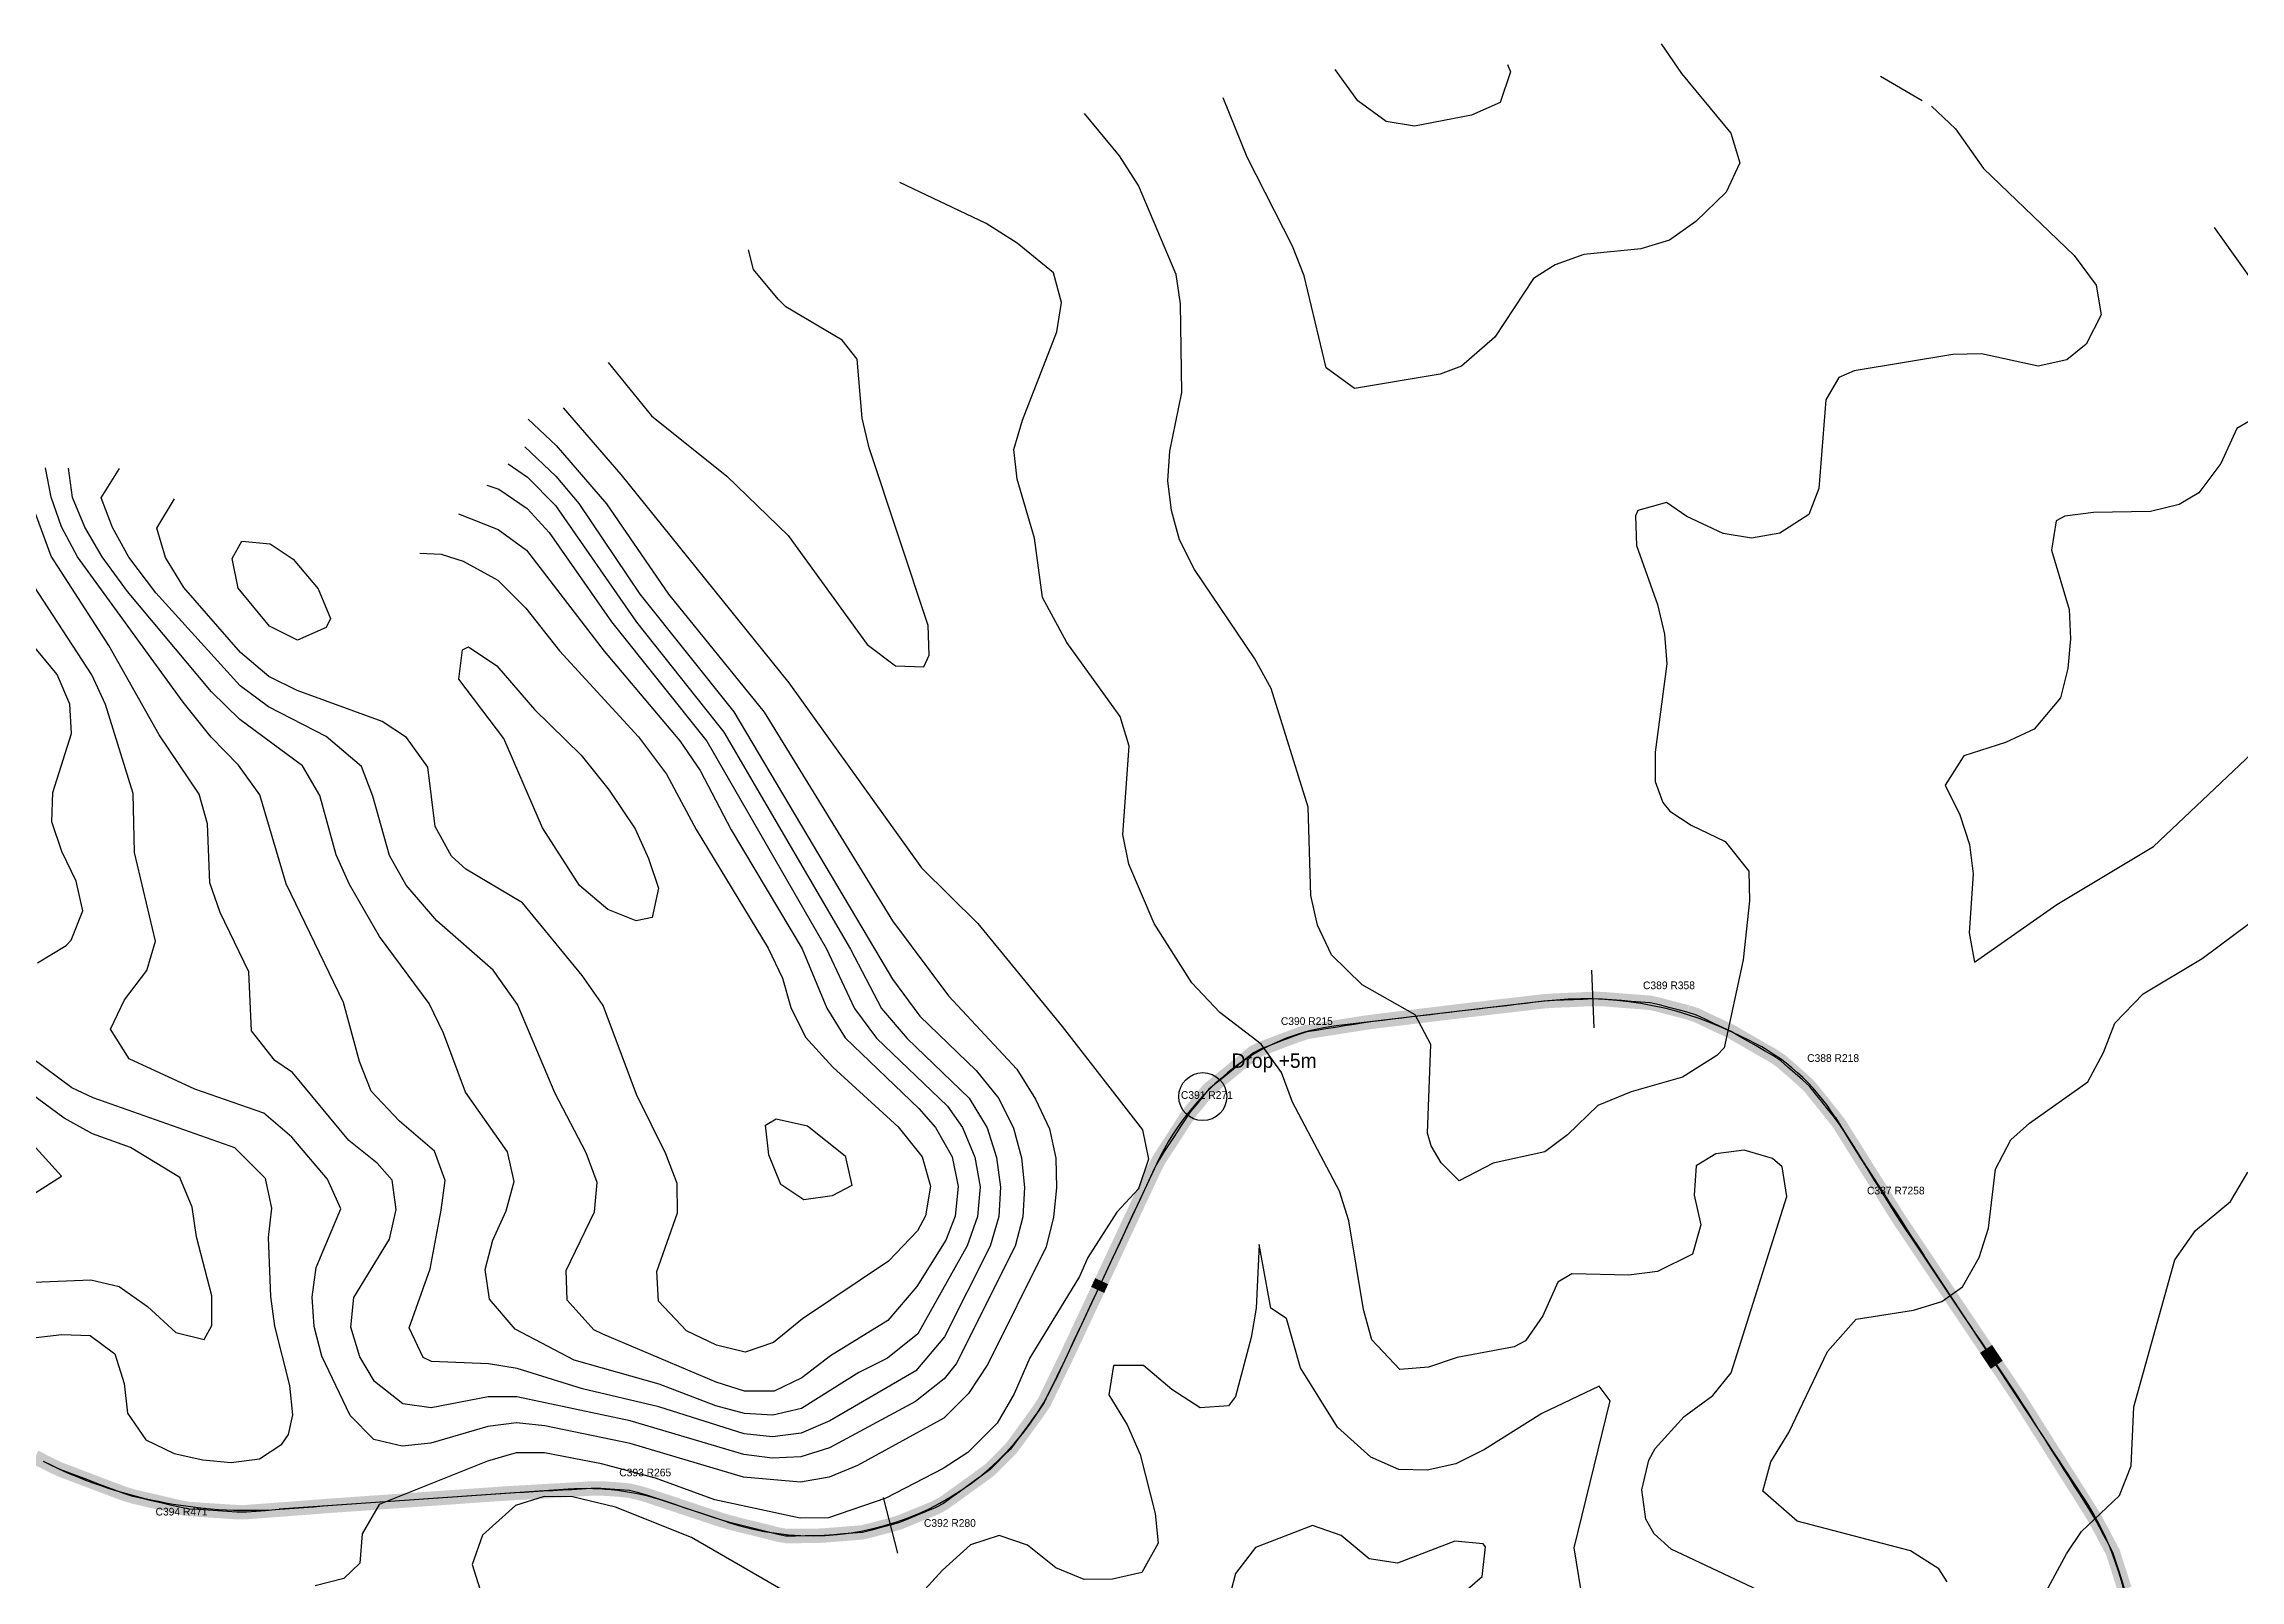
# Model space of a CAD drawing. Header units: metres. Extents: x 697254 to 930473, y 8023396 to 8227001.
# Drawn here: x 752413 to 754702, y 8188356 to 8189956 of the extents above; entities that cross this region are included whole.
import ezdxf

# ---------------------------------------------------------------- set-up
doc = ezdxf.new("R2010")
doc.units = ezdxf.units.M
for name, color, linetype in [('ALIGNMENT_FITTED', 4, 'Continuous'), ('CENTRELINE', 7, 'Continuous'), ('CHAINAGE', 7, 'Continuous'), ('CONTOUR_10M', 33, 'Continuous'), ('CONTOUR_INDEX_50M', 34, 'Continuous'), ('CURVE_LABELS', 4, 'Continuous'), ('GRADE_0-4', 3, 'Continuous'), ('GRADE_4-6', 2, 'Continuous'), ('GRADE_6-8', 30, 'Continuous'), ('PROFILE_FLAGS', 6, 'Continuous')]:
    doc.layers.add(name, color=color, linetype=linetype)

msp = doc.modelspace()

# ---------------------------------------------------------------- linework, layer by layer
at = {"layer": 'ALIGNMENT_FITTED'}
for p, q in [((753976.4, 8188958.8), (753759.9, 8188933.1)), ((754189.9, 8188918.2), (754173.4, 8188926.1)), ((753572.5, 8188789), (753466.9, 8188563.2)), ((754538.8, 8188441.7), (754372.4, 8188694.1)), ((752959.3, 8188450.2), (752658.1, 8188429.3)), ((753125.5, 8188416), (753060.7, 8188437.4))]:
    msp.add_line(p, q, dxfattribs=at)
for centre, radius, start, end in [((754018.7, 8188603.3), 357.9, 64.3838, 96.7773), ((753785.3, 8188719.6), 215, 96.7773, 125.5626), ((754095.8, 8188722), 217.6, 32.0568, 64.3838), ((753817.7, 8188674.3), 270.7, 125.5626, 154.9326), ((760431.9, 8192690), 7258.4, -147.94322, -146.59789), ((753213.3, 8188681.8), 280, -108.2874, -25.0674), ((752625.5, 8188899), 470.8, -116.8734, -86.0308), ((752977.6, 8188186.2), 264.6, 71.7126, 93.9692), ((754280.8, 8188271.6), 309, -23.2525, 33.4021)]:
    msp.add_arc(centre, radius, start, end, dxfattribs=at)
at = {"layer": 'CENTRELINE'}
msp.add_polyline3d([(754581.7, 8188346.2, 1144.5), (754578.7, 8188355.7, 1143.8), (754575.7, 8188365.3, 1143.2), (754572.6, 8188374.8, 1142.5), (754569.6, 8188384.3, 1141.9), (754564.9, 8188393.2, 1141.4), (754560.2, 8188402, 1141), (754555.5, 8188410.8, 1140.6), (754550.8, 8188419.6, 1140), (754545.5, 8188428.2, 1139.3), (754540.2, 8188436.6, 1138.7), (754534.9, 8188445.1, 1138.2), (754529.5, 8188453.5, 1138), (754524.2, 8188462, 1137.7), (754518.8, 8188470.4, 1137.3), (754513.5, 8188478.9, 1137), (754508.1, 8188487.4, 1136.9), (754502.8, 8188495.8, 1136.8), (754497.5, 8188504.3, 1136.4), (754492.1, 8188512.7, 1135.9), (754486.8, 8188521.2, 1135.3), (754481.4, 8188529.7, 1134.7), (754476.1, 8188538.1, 1134.2), (754470.7, 8188546.5, 1133.7), (754465.1, 8188554.8, 1133.3), (754459.6, 8188563.2, 1133), (754454, 8188571.5, 1132.7), (754448.4, 8188579.8, 1132.5), (754442.8, 8188588.1, 1132.4), (754437.3, 8188596.4, 1132.1), (754431.7, 8188604.7, 1131.9), (754426.1, 8188613, 1131.5), (754420.6, 8188621.3, 1131), (754415, 8188629.6, 1130.5), (754409.4, 8188637.9, 1130.2), (754403.8, 8188646.2, 1129.8), (754398.3, 8188654.6, 1129.2), (754392.7, 8188662.9, 1128.5), (754387.1, 8188671.2, 1128.3), (754381.6, 8188679.5, 1128.1), (754376, 8188687.8, 1127.8), (754370.4, 8188696.1, 1127.4), (754364.8, 8188704.4, 1126.8), (754359.3, 8188712.7, 1126.4), (754353.7, 8188721, 1126.1), (754348.1, 8188729.3, 1125.7), (754342.7, 8188737.7, 1125.4), (754337.4, 8188746.2, 1125), (754332.1, 8188754.7, 1124.8), (754326.8, 8188763.2, 1124.6), (754321.5, 8188771.6, 1124.4), (754316.1, 8188780.1, 1124.1), (754310.8, 8188788.6, 1123.9), (754305.5, 8188797.1, 1123.9), (754300.2, 8188805.6, 1123.9), (754294.9, 8188814, 1123.8), (754289.6, 8188822.5, 1123.8), (754284.3, 8188831, 1123.9), (754278.2, 8188838.9, 1124), (754271.9, 8188846.7, 1124.4), (754265.7, 8188854.5, 1124.7), (754259.4, 8188862.3, 1124.9), (754253.1, 8188870.1, 1125), (754245.8, 8188876.9, 1125.1), (754238.3, 8188883.5, 1125.5), (754230.8, 8188890.1, 1126), (754223.2, 8188896.7, 1126.5), (754214.9, 8188902.2, 1126.9), (754206.2, 8188907.1, 1127.5), (754197.6, 8188912.1, 1128.2), (754188.9, 8188917.1, 1128.9), (754180.2, 8188922.1, 1129.5), (754171.6, 8188927.1, 1130), (754162.5, 8188931.4, 1130.3), (754153.5, 8188935.6, 1130.6), (754144.4, 8188939.9, 1130.8), (754135.4, 8188944.2, 1131.3), (754125.9, 8188947.3, 1131.7), (754116.2, 8188949.8, 1132.3), (754106.5, 8188952.3, 1132.8), (754096.9, 8188954.9, 1133.2), (754087.1, 8188957.1, 1133.5), (754077.2, 8188957.9, 1133.8), (754067.2, 8188958.6, 1134.1), (754057.2, 8188959.4, 1134.3), (754047.2, 8188960.2, 1134.4), (754037.3, 8188961, 1134.6), (754027.3, 8188961.1, 1134.6), (754017.3, 8188960.7, 1134.6), (754007.3, 8188960.2, 1134.6), (753997.3, 8188959.8, 1134.5), (753987.3, 8188959.4, 1134.3), (753977.3, 8188958.7, 1134.2), (753967.4, 8188957.6, 1134), (753957.4, 8188956.4, 1133.8), (753947.5, 8188955.3, 1133.5), (753937.6, 8188954.1, 1133), (753927.6, 8188953, 1132.4), (753917.7, 8188951.8, 1131.9), (753907.8, 8188950.6, 1131.5), (753897.8, 8188949.5, 1131), (753887.9, 8188948.3, 1130.5), (753877.9, 8188947.1, 1130.2), (753868, 8188945.9, 1129.8), (753858.1, 8188944.7, 1129.4), (753848.2, 8188943.5, 1129.5), (753838.2, 8188942.3, 1129.5), (753828.3, 8188941.1, 1129.2), (753818.4, 8188939.9, 1128.6), (753808.4, 8188938.7, 1127.9), (753798.5, 8188937.5, 1127.3), (753788.6, 8188936.1, 1126.6), (753778.7, 8188934.5, 1125.9), (753768.8, 8188933, 1125.3), (753759, 8188931.4, 1124.8), (753749.1, 8188929.9, 1124.4), (753739.2, 8188928.3, 1123.9), (753729.3, 8188926.7, 1123.2), (753719.8, 8188923.6, 1122.4), (753710.5, 8188920.1, 1121.5), (753701.1, 8188916.6, 1120.6), (753691.8, 8188913, 1119.8), (753682.4, 8188909.5, 1118.9), (753673.5, 8188905.1, 1118.3), (753665.8, 8188898.7, 1117.4), (753658.1, 8188892.4, 1116.3), (753650.4, 8188886, 1115.3), (753642.6, 8188879.7, 1115.3), (753634.9, 8188873.3, 1115.6), (753627.2, 8188867, 1115.9), (753620.8, 8188859.3, 1116.1), (753614.5, 8188851.5, 1116.4), (753608.1, 8188843.8, 1116.7), (753602.3, 8188835.6, 1117), (753596.9, 8188827.2, 1118.1), (753591.5, 8188818.8, 1119), (753586.1, 8188810.4, 1119.3), (753580.6, 8188802, 1119.7), (753575.2, 8188793.6, 1120), (753570.6, 8188784.8, 1120), (753566.3, 8188775.7, 1120.1), (753562.1, 8188766.7, 1120.2), (753557.8, 8188757.6, 1119.9), (753553.6, 8188748.5, 1119.4), (753549.3, 8188739.5, 1118.8), (753545.1, 8188730.4, 1118.2), (753540.9, 8188721.4, 1117.7), (753536.6, 8188712.3, 1117), (753532.4, 8188703.2, 1116.2), (753528.2, 8188694.2, 1115.9), (753523.9, 8188685.1, 1115.8), (753519.7, 8188676.1, 1115.7), (753515.4, 8188667, 1115.4), (753511.2, 8188657.9, 1115.1), (753507, 8188648.9, 1114.9), (753502.7, 8188639.8, 1114.6), (753498.5, 8188630.7, 1114.5), (753494.2, 8188621.7, 1114.3), (753490, 8188612.6, 1114), (753485.8, 8188603.6, 1113.6), (753481.5, 8188594.5, 1113), (753477.2, 8188585.5, 1112.3), (753472.8, 8188576.5, 1111.9), (753468.5, 8188567.5, 1112.3), (753464.1, 8188558.5, 1112.9), (753459.7, 8188549.5, 1113.4), (753455.4, 8188540.5, 1114.2), (753449.8, 8188532.2, 1115), (753444, 8188524.1, 1115.5), (753438.1, 8188516, 1116), (753432.2, 8188507.9, 1116.4), (753426.3, 8188499.8, 1116.6), (753420.3, 8188491.8, 1116.6), (753413.2, 8188484.8, 1116.2), (753406.1, 8188477.7, 1115.9), (753399.1, 8188470.6, 1115.7), (753391, 8188464.7, 1115.6), (753382.9, 8188458.8, 1115.4), (753374.8, 8188453, 1115.2), (753366.7, 8188447.1, 1115), (753358.6, 8188441.3, 1114.8), (753350.4, 8188435.4, 1114.5), (753341.7, 8188430.7, 1114.3), (753332.4, 8188426.9, 1114.3), (753323.2, 8188423.2, 1114.4), (753313.9, 8188419.4, 1114.8), (753304.7, 8188415.6, 1115.3), (753295.1, 8188412.7, 1115.9), (753285.4, 8188410.2, 1116.3), (753275.7, 8188407.6, 1116.4), (753266, 8188405.2, 1116.5), (753256.1, 8188404.4, 1116.6), (753246.1, 8188403.6, 1116.5), (753236.1, 8188402.8, 1116.4), (753226.2, 8188402, 1116.2), (753216.2, 8188401.5, 1115.9), (753206.2, 8188401.5, 1115.7), (753196.2, 8188401.4, 1115.3), (753186.2, 8188401.4, 1114.8), (753176.4, 8188403.3, 1114.6), (753166.7, 8188405.8, 1114.5), (753157, 8188408.2, 1114.4), (753147.3, 8188410.6, 1114.4), (753137.6, 8188413, 1114.4), (753127.9, 8188415.5, 1114.5), (753118.3, 8188418.3, 1114.6), (753108.8, 8188421.5, 1114.5), (753099.3, 8188424.6, 1114.1), (753089.8, 8188427.8, 1113.6), (753080.3, 8188430.9, 1113.3), (753070.8, 8188434.1, 1113.6), (753061.3, 8188437.3, 1113.8), (753051.8, 8188440.4, 1113.8), (753042.4, 8188443.6, 1113.7), (753032.8, 8188446.4, 1113.3), (753023, 8188448.7, 1112.8), (753013.1, 8188449.7, 1112.2), (753003.1, 8188450.4, 1111.6), (752993.1, 8188451, 1111), (752983.1, 8188450.9, 1110.3), (752973.2, 8188450.3, 1109.7), (752963.2, 8188449.7, 1109), (752953.2, 8188449.1, 1108.9), (752943.2, 8188448.6, 1108.8), (752933.2, 8188448, 1108.8), (752923.2, 8188447.4, 1109.2), (752913.2, 8188446.8, 1109.7), (752903.2, 8188446.3, 1110.3), (752893.3, 8188445.7, 1111.2), (752883.3, 8188445, 1112.1), (752873.3, 8188444.3, 1112.9), (752863.3, 8188443.6, 1113.7), (752853.3, 8188442.9, 1114.4), (752843.4, 8188442.2, 1115.1), (752833.4, 8188441.5, 1115.5), (752823.4, 8188440.8, 1116), (752813.4, 8188440.1, 1116.4), (752803.4, 8188439.4, 1116.6), (752793.5, 8188438.7, 1116.8), (752783.5, 8188438, 1117.1), (752773.5, 8188437.3, 1117.5), (752763.5, 8188436.6, 1118), (752753.5, 8188435.9, 1118.4), (752743.6, 8188435.2, 1118.9), (752733.6, 8188434.5, 1119.4), (752723.6, 8188433.8, 1120.1), (752713.6, 8188433.1, 1120.6), (752703.7, 8188432.4, 1121.1), (752693.7, 8188431.6, 1121.6), (752683.7, 8188430.8, 1122), (752673.7, 8188430.1, 1122.3), (752663.8, 8188429.3, 1122.7), (752653.8, 8188428.6, 1123), (752643.8, 8188427.8, 1123.2), (752633.8, 8188427.1, 1123.4), (752623.9, 8188426.3, 1123.4), (752613.9, 8188426.3, 1123.4), (752603.9, 8188426.9, 1123.4), (752593.9, 8188427.6, 1123.2), (752583.9, 8188428.2, 1123.1), (752573.9, 8188428.9, 1123), (752564, 8188429.5, 1123), (752554.1, 8188431.3, 1123.1), (752544.4, 8188433.6, 1123.1), (752534.7, 8188435.9, 1123), (752524.9, 8188438.2, 1122.8), (752515.2, 8188440.4, 1122.8), (752505.4, 8188442.7, 1122.7), (752495.9, 8188445.6, 1122.8), (752486.5, 8188449.2, 1123), (752477.2, 8188452.7, 1123.2), (752467.8, 8188456.2, 1123.4), (752458.5, 8188459.8, 1123.7), (752449.1, 8188463.3, 1124.1), (752439.8, 8188466.9, 1124.6), (752430.4, 8188470.4, 1125), (752421.3, 8188474.6, 1125.2), (752412.4, 8188479.1, 1125.5)], dxfattribs=at)
at = {"layer": 'CHAINAGE'}
for p, q in [((754026, 8188991), (754028.5, 8188931.1)), ((753287.5, 8188441.7), (753302.7, 8188383.7))]:
    msp.add_line(p, q, dxfattribs=at)
at = {"layer": 'CONTOUR_10M'}
for points, elevation in [([(754098.6, 8189956.4), (754119.8, 8189925.4), (754171.2, 8189863.2), (754180.5, 8189832.4), (754166.4, 8189801.8), (754134.6, 8189771.4), (754107.3, 8189752), (754077.5, 8189742.9), (754018, 8189736.8), (753988.2, 8189726.1), (753965.6, 8189711.9), (753925.2, 8189650.8), (753890.5, 8189620.5), (753868.1, 8189612.2), (753778.9, 8189597.2), (753749.4, 8189618.8), (753726.4, 8189714.7), (753714.4, 8189745.6), (753666.9, 8189838.4), (753642.2, 8189900.2)], 1140), ([(754327.1, 8189922.9), (754370.6, 8189897.5)], 1130), ([(754380.3, 8189891.6), (754405.6, 8189867.9), (754434.8, 8189826.5), (754529.1, 8189736), (754552.1, 8189705), (754557.4, 8189674.2), (754541.7, 8189643.6), (754521.5, 8189627.3), (754491.7, 8189620.5), (754432.5, 8189633.3), (754402.8, 8189632.8), (754299.9, 8189615.7), (754283.8, 8189608.6), (754270.2, 8189585.3), (754262.9, 8189493.1), (754252.4, 8189465.8), (754222.5, 8189446.6), (754192.7, 8189441.3), (754163.1, 8189446.1), (754125.3, 8189464), (754104.1, 8189478.5), (754074.3, 8189470.1), (754071.8, 8189464.6), (754072.8, 8189433.8), (754094.7, 8189372.1), (754102.2, 8189341.2), (754104.4, 8189310.5), (754092.5, 8189218.3), (754092.2, 8189187.6), (754100.4, 8189165.7), (754107.7, 8189156.7), (754129.8, 8189142.2), (754165.3, 8189125.2), (754189.9, 8189094.2), (754190.8, 8189063.4), (754184.2, 8189002), (754164.4, 8188910), (754156.7, 8188902), (754120.8, 8188879.7), (754067.2, 8188864.4), (754032.6, 8188850), (754001.1, 8188819.6), (753977.4, 8188801.9), (753923.5, 8188789.8), (753888, 8188771.6), (753869.3, 8188790.4), (753858.7, 8188807.9), (753855.2, 8188821.3), (753858.6, 8188913.5), (753842.3, 8188944.5), (753787.1, 8188975.9), (753755.1, 8189007), (753740.5, 8189037.9), (753733.3, 8189068.8), (753730.6, 8189161.1), (753692, 8189284.5), (753675.2, 8189315.5), (753612, 8189408.5), (753596.4, 8189439.4), (753588, 8189470.3), (753584.4, 8189501.1), (753586.6, 8189531.8), (753598.9, 8189593.2), (753597.5, 8189685.4), (753593, 8189716.2), (753553.9, 8189809), (753533.9, 8189839.9), (753497.4, 8189883.7)], 1130), ([(754242.6, 8188324.7), (754109, 8188387.8), (754091.5, 8188403.8), (754082.5, 8188418.9), (754078.5, 8188449.7), (754085.9, 8188480.3), (754092.5, 8188492.6), (754122.6, 8188525.9), (754152.6, 8188547.7), (754171.5, 8188571.6), (754229.5, 8188755.4), (754224.9, 8188786.2), (754214.8, 8188794.7), (754185.3, 8188803.4), (754155.5, 8188799.8), (754135, 8188787.3), (754132.9, 8188756.6), (754140.1, 8188725.7), (754131.3, 8188695.1), (754094.7, 8188676.9), (754065, 8188673.2), (754005.6, 8188674.7), (753990.8, 8188666), (753975.4, 8188630.8), (753957.3, 8188604.8), (753945.3, 8188598.7), (753885.8, 8188587.5), (753856, 8188577.5), (753826.3, 8188574.8), (753797, 8188605.7), (753788.4, 8188637.6), (753772.9, 8188730), (753763.3, 8188760.9), (753714.2, 8188853.7), (753703, 8188884.6), (753681.8, 8188914.1), (753638.6, 8188946.9), (753609.5, 8188978), (753570.2, 8189039.9), (753543.6, 8189101.7), (753537.4, 8189132.6), (753544.1, 8189224.7), (753534.7, 8189255.6), (753478.9, 8189332.5), (753453.7, 8189379.6), (753445.2, 8189441.2), (753427.2, 8189502.9), (753423.9, 8189533.7), (753432.7, 8189564.3), (753468.8, 8189656.2), (753473.5, 8189686.9), (753465, 8189717.7), (753427.4, 8189748.9), (753394.9, 8189769.4), (753305.1, 8189811.9)], 1120), ([(754675.1, 8189765.1), (754741.5, 8189672)], 1120), ([(753000.9, 8189624.3), (753046.2, 8189568.8), (753124.6, 8189505.8), (753188.6, 8189444.2), (753271, 8189330.6), (753300.4, 8189308.2), (753330.1, 8189307.1), (753335.7, 8189319.4), (753334.4, 8189350.2), (753273, 8189535.5), (753265.8, 8189566.3), (753260.5, 8189627.9), (753245, 8189647.7), (753186, 8189682.4), (753178, 8189690.3), (753152.4, 8189721.4), (753147.1, 8189741.9)], 1110), ([(752954.1, 8189577), (753014.1, 8189507.7), (753189.4, 8189290.4), (753327.7, 8189097.6), (753386.4, 8189039.9), (753474.2, 8188932.4), (753557.8, 8188824.8), (753564.1, 8188794), (753553.6, 8188763.3), (753531.3, 8188739), (753501.1, 8188691.6), (753492.1, 8188671.8), (753440.5, 8188587.1), (753424.1, 8188549.6), (753406.5, 8188519), (753376, 8188488.6), (753350.1, 8188471.8), (753290.3, 8188440.9), (753230.7, 8188420.5), (753201, 8188420.1), (753112.2, 8188439), (753050.3, 8188461.7), (752993.8, 8188476.8), (752934.6, 8188488.2), (752904.9, 8188488.1), (752875.1, 8188479.4), (752762.1, 8188434.3), (752744.4, 8188403.7), (752742, 8188373), (752725.2, 8188357), (752695.5, 8188349.6)], 1120), ([(754740.3, 8189579.8), (754698.8, 8189555.7), (754681.9, 8189519), (754659.1, 8189488.5), (754638.5, 8189476.4), (754608.7, 8189469.1), (754549.3, 8189468.1), (754519.6, 8189464.3), (754510.5, 8189459.5), (754505.6, 8189428.8), (754524, 8189367.1), (754525.5, 8189336.3), (754522.7, 8189305.6), (754515, 8189274.9), (754487.3, 8189242.3), (754457.5, 8189228.4), (754414.2, 8189214.6), (754394.7, 8189184), (754409.9, 8189153.1), (754420, 8189122.2), (754423.8, 8189091.4), (754419.6, 8189030), (754425.1, 8188999.5), (754511.1, 8189059.7), (754611.9, 8189120), (754784.7, 8189283.1)], 1120), ([(752917.4, 8189565.2), (752946.8, 8189537.8), (752999.1, 8189477.1), (753063.8, 8189383.1), (753163.5, 8189259.9), (753297.3, 8189042.5), (753355.8, 8188964.5), (753426.9, 8188887.8), (753446.5, 8188856.8), (753461, 8188825.9), (753467.6, 8188795.1), (753468.3, 8188764.3), (753465, 8188733.6), (753457.5, 8188702.9), (753396.7, 8188580.6), (753376.6, 8188550.1), (753350.7, 8188524.2), (753261, 8188474.9), (753231.2, 8188462.6), (753201.4, 8188457.4), (753142.1, 8188462.9), (753023.8, 8188497.9), (752934.9, 8188516.2), (752905.3, 8188519.4), (752875.5, 8188515.7), (752815.9, 8188498.3), (752786.2, 8188495.2), (752756.6, 8188502.1), (752732, 8188526.9), (752702.4, 8188588.7), (752694.3, 8188619.6), (752692.5, 8188650.4), (752696.4, 8188681.1), (752722.1, 8188742.3), (752708.5, 8188773.2), (752671.2, 8188817.1), (752641.8, 8188842.2), (752569.9, 8188867.1), (752501.5, 8188898.6), (752482.1, 8188929.6), (752496.7, 8188960.2), (752520, 8188990.7), (752529.1, 8189021.3), (752507.3, 8189113.8), (752505.8, 8189175.3), (752477, 8189267.9), (752462.8, 8189298.9), (752402.1, 8189391.8)], 1130), ([(752913.9, 8189536.4), (752946.4, 8189505.8), (752970.5, 8189477.5), (753034.1, 8189382.9), (753131.8, 8189260.3), (753297.2, 8188981.6), (753325.9, 8188943.1), (753384.6, 8188886.5), (753408.1, 8188857.3), (753423.4, 8188826.4), (753431.8, 8188795.5), (753434.9, 8188764.7), (753433.1, 8188734), (753425.2, 8188703.3), (753363.8, 8188581), (753351.1, 8188565.2), (753321.2, 8188541.5), (753231.5, 8188493.2), (753201.7, 8188484), (753172, 8188482.5), (753142.4, 8188486.5), (753024, 8188521.5), (752905.6, 8188546.5), (752875.9, 8188546.4), (752816.4, 8188535), (752786.7, 8188539.2), (752757.3, 8188562.5), (752741.9, 8188588.3), (752732.5, 8188619.1), (752735.8, 8188649.9), (752772.8, 8188710.9), (752779.9, 8188741.6), (752775.6, 8188772.4), (752760, 8188790), (752730.5, 8188813.5), (752672, 8188884.5), (752653.5, 8188896.8), (752629, 8188927.9), (752626.2, 8188989.4), (752596.5, 8189051.3), (752585.5, 8189082.2), (752583.3, 8189143.7), (752574.5, 8189174.5), (752532.8, 8189236.5), (752480.5, 8189329.4), (752420.4, 8189422.4), (752397.6, 8189484.1)], 1140), ([(752874.6, 8189496.6), (752886.9, 8189492.5), (752916.4, 8189472.2), (752939.3, 8189447.1), (753004.3, 8189354.1), (753103.8, 8189229.9), (753228.6, 8189013.2), (753257.8, 8188951.3), (753280.5, 8188920.3), (753354.5, 8188849.4), (753370.3, 8188827), (753383.3, 8188796.1), (753388.7, 8188765.3), (753386, 8188734.5), (753375.2, 8188703.9), (753323.7, 8188612.2), (753292, 8188586.7), (753262.2, 8188571.8), (753202.3, 8188534.2), (753172.6, 8188527.2), (753142.9, 8188529.1), (753113.3, 8188537.1), (753054.2, 8188559.6), (752965.4, 8188584.7), (752904.1, 8188617.1), (752877.1, 8188648.2), (752872.8, 8188679), (752880.6, 8188709.7), (752894.7, 8188740.3), (752902.8, 8188770.9), (752896, 8188801.8), (752852.2, 8188863.8), (752829.4, 8188925.5), (752814.2, 8188956.5), (752762.7, 8189026.2), (752731.3, 8189080.5), (752717.2, 8189111.4), (752700.4, 8189173.1), (752682.3, 8189204), (752616.9, 8189252.5), (752587.5, 8189281.2), (752499.7, 8189385.8), (752473.3, 8189421.8), (752455.4, 8189452.7), (752442.5, 8189483.6), (752438.4, 8189514.4)], 1160), ([(752844.9, 8189466.5), (752886.4, 8189450.3), (752915.9, 8189428.8), (752996.9, 8189323.4), (753075.5, 8189230.2), (753096.8, 8189199.2), (753129.1, 8189137.3), (753203, 8189013.5), (753229, 8188951.6), (753247.9, 8188920.7), (753324.7, 8188847), (753342, 8188827.3), (753359.5, 8188796.4), (753365.8, 8188765.5), (753362.5, 8188734.8), (753352.8, 8188709.6), (753322.6, 8188661.6), (753292.5, 8188626), (753232.7, 8188589.3), (753202.7, 8188566.4), (753173.9, 8188552.5), (753143.2, 8188552.2), (753113.6, 8188561.6), (752995.4, 8188611.7), (752986, 8188616.2), (752958.2, 8188647.3), (752957.1, 8188678), (752986.6, 8188739.2), (752989.6, 8188769.9), (752978.1, 8188800.8), (752945.8, 8188862.7), (752906.5, 8188955.4), (752881.1, 8188991), (752822.3, 8189042.5), (752790.4, 8189079.8), (752772.8, 8189110.7), (752755.6, 8189172.4), (752743.9, 8189203.3), (752707, 8189234.5), (752646.7, 8189265.5), (752617.3, 8189287.4), (752529.4, 8189384.4), (752501.1, 8189421.4), (752484.1, 8189452.4), (752472.5, 8189483.3), (752491.5, 8189513.8)], 1170), ([(752804.6, 8189425.7), (752826.7, 8189424.5), (752849.6, 8189417.4), (752885.8, 8189397.7), (752915.2, 8189368.5), (752950.1, 8189323.9), (753032.4, 8189234.2), (753061.6, 8189195.4), (753092.5, 8189137.8), (753167.8, 8189013.9), (753182.8, 8188982.9), (753191.3, 8188952.1), (753206.7, 8188921.2), (753235.2, 8188890.1), (753303.1, 8188827.8), (753328.4, 8188796.7), (753336.9, 8188765.9), (753331.6, 8188735.2), (753323.3, 8188719.4), (753293.2, 8188688), (753203.4, 8188627.9), (753173.4, 8188603), (753143.6, 8188592.9), (753114, 8188600.3), (753082.7, 8188615.1), (753053.4, 8188646.2), (753051.7, 8188676.9), (753073.2, 8188738.2), (753072.7, 8188768.9), (753060.9, 8188799.8), (753030.3, 8188861.7), (752995.6, 8188954.4), (752973.9, 8188985.4), (752911.6, 8189061.1), (752852.6, 8189096.3), (752837.7, 8189110), (752820.6, 8189140.9), (752813, 8189202.5), (752790.6, 8189233.5), (752765.3, 8189250.4), (752676.6, 8189282.6), (752647.1, 8189297.1), (752617.7, 8189322.2), (752558.6, 8189390), (752539.5, 8189421), (752530.3, 8189451.8), (752548.7, 8189482.4)], 1180), ([(752608.9, 8189420.2), (752619.1, 8189438.2), (752648.7, 8189435.3), (752672.7, 8189419.4), (752698.5, 8189388.4), (752711.4, 8189357.5), (752707.1, 8189348.1), (752677.2, 8189335), (752647.7, 8189349.6), (752615.3, 8189389.3), (752608.9, 8189420.2)], 1190), ([(752406.1, 8188998.8), (752436, 8189016.9), (752441.1, 8189022.3), (752453.2, 8189052.9), (752446.5, 8189083.8), (752431.4, 8189114.7), (752421, 8189145.6), (752422.1, 8189176.3), (752441.5, 8189237.6), (752439.6, 8189268.4), (752426.4, 8189299.3), (752375.2, 8189361.4)], 1120), ([(752848.9, 8189325.1), (752855.3, 8189327.9), (752884.8, 8189308.1), (752924.1, 8189262.7), (752972.8, 8189215.2), (753002, 8189178.7), (753029, 8189138.5), (753042.9, 8189107.6), (753053.3, 8189076.7), (753046.9, 8189046), (753030.1, 8189042.4), (753000.6, 8189054.4), (752971.2, 8189079.5), (752932.3, 8189139.6), (752892.2, 8189232.4), (752845.3, 8189294.4), (752848.9, 8189325.1)], 1190), ([(754396.9, 8188353.7), (754388, 8188367.3), (754358.5, 8188385.8), (754240.4, 8188417), (754204.7, 8188448.2), (754213.1, 8188478.8), (754231.7, 8188509.4), (754271.9, 8188593.8), (754302, 8188627.4), (754361.5, 8188636.9), (754391.2, 8188645.8), (754412.6, 8188661), (754430, 8188691.6), (754439.9, 8188722.2), (754447.3, 8188783.6), (754463.2, 8188814.2), (754482.5, 8188831.7), (754543.3, 8188874.8), (754559.8, 8188905.3), (754571.5, 8188935.9), (754601, 8188966.3), (754662.7, 8189003.1), (754775.7, 8189087.3)], 1130), ([(752402.2, 8188665.8), (752461.6, 8188668.4), (752491.3, 8188661.5), (752520.7, 8188640.7), (752550.1, 8188613.5), (752579.7, 8188606.3), (752587.7, 8188620.8), (752587.9, 8188651.6), (752571.9, 8188713.3), (752567.4, 8188744.1), (752554.4, 8188775), (752503, 8188806.3), (752463.4, 8188820.6), (752433.9, 8188836.7), (752286.7, 8188944.9)], 1110), ([(752401.6, 8188608), (752431.3, 8188611.5), (752461, 8188610.3), (752486.6, 8188591.2), (752496.5, 8188560.4), (752500, 8188529.6), (752519.1, 8188501.5), (752548.6, 8188487.5), (752578.2, 8188480.7), (752607.9, 8188478), (752637.6, 8188481.8), (752660.8, 8188497), (752667.6, 8188507.2), (752672.1, 8188527.6), (752669.2, 8188558.4), (752653.3, 8188620.1), (752649.1, 8188650.9), (752646.8, 8188712.4), (752650.2, 8188743.1), (752643.8, 8188773.9), (752611.7, 8188805.9), (752463.9, 8188858.1), (752441.8, 8188868.6), (752399.9, 8188899.8)], 1120), ([(753165, 8188829.4), (753176.2, 8188836.3), (753208.8, 8188828.9), (753248.1, 8188797.7), (753255.1, 8188766.8), (753234.6, 8188756), (753204.9, 8188751.8), (753181, 8188767.7), (753168.4, 8188798.6), (753165, 8188829.4)], 1190), ([(754488.3, 8188321.8), (754521.3, 8188383), (754536.9, 8188406), (754576.5, 8188443.8), (754588.6, 8188474.4), (754591.3, 8188535.9), (754634.1, 8188689.2), (754655.5, 8188719.7), (754692.2, 8188750), (754710.3, 8188780.5)], 1140), ([(754018, 8188327.3), (754007.8, 8188389), (754045.3, 8188542.3), (754033.9, 8188557.6), (753974.2, 8188529.2), (753914.4, 8188491.5), (753884.5, 8188476.7), (753854.8, 8188469.9), (753825.1, 8188470.8), (753796, 8188483.7), (753761.1, 8188514.9), (753722.7, 8188576.8), (753708.2, 8188628.1), (753691.7, 8188638.7), (753679.4, 8188705.1), (753676.3, 8188638.9), (753671.2, 8188608.2), (753655, 8188546.9), (753647.7, 8188537.2), (753618, 8188535), (753588.5, 8188554.1), (753559.1, 8188579), (753527.8, 8188579.1), (753522.9, 8188548.4), (753542.1, 8188517.4), (753555.4, 8188486.5), (753571.3, 8188424.8), (753574.2, 8188394), (753557.3, 8188363.5), (753526.8, 8188356.6), (753497.2, 8188356.1), (753467.6, 8188368.3), (753438.2, 8188391.7), (753408.6, 8188401.9), (753378.8, 8188392.3), (753349.3, 8188365.9), (753293.8, 8188305.1)], 1110), ([(753196.6, 8188336.9), (753087.8, 8188399.7), (753008.6, 8188431.4), (752963.7, 8188442.4), (752934.1, 8188442.7), (752904.3, 8188433.2), (752869.8, 8188402.3), (752859.2, 8188371.6), (752868.9, 8188340.8)], 1110)]:
    msp.add_lwpolyline(points, dxfattribs=dict(at, elevation=elevation))
at = {"layer": 'CONTOUR_INDEX_50M'}
for points, elevation in [([(753938.5, 8189934.9), (753941.5, 8189927.4), (753930.8, 8189895.2), (753901, 8189882.2), (753841.5, 8189870.6), (753811.8, 8189875.4), (753782.4, 8189897.2), (753758.7, 8189929.6)], 1150), ([(752896.7, 8189518.9), (752916.7, 8189505), (752946.1, 8189475.2), (753030.4, 8189353.8), (753121.5, 8189239.1), (753253.4, 8189012.9), (753286, 8188951), (753312.5, 8188919.9), (753377.3, 8188857.7), (753395.9, 8188826.7), (753405.8, 8188795.8), (753410, 8188765), (753408, 8188734.3), (753399.3, 8188703.6), (753351.7, 8188609), (753321.6, 8188573.5), (753231.9, 8188521.3), (753202, 8188508.5), (753172.3, 8188504.9), (753142.6, 8188507.8), (753053.9, 8188536.2), (752974.2, 8188554.8), (752905.9, 8188575.9), (752876.3, 8188580.9), (752816.9, 8188583.4), (752808.2, 8188587.5), (752793.6, 8188618.4), (752815.2, 8188679.7), (752826.9, 8188741.1), (752831.1, 8188771.8), (752819.8, 8188802.6), (752783.3, 8188833.8), (752754, 8188864.9), (752741.6, 8188895.8), (752724.9, 8188957.5), (752665.2, 8189081.2), (752637.9, 8189173.8), (752615.6, 8189204.8), (752587, 8189233.9), (752557.7, 8189270.3), (752447.6, 8189422), (752431.1, 8189453), (752420.1, 8189483.9), (752414.2, 8189514.7)], 1150), ([(752403.3, 8188758.7), (752430.9, 8188776.4), (752374.6, 8188838.6)], 1100), ([(753852.9, 8188308.3), (753912.1, 8188359.3), (753915.6, 8188390.1), (753913.2, 8188393.1), (753883.6, 8188395.9), (753823.9, 8188373.2), (753794.3, 8188377.6), (753764.9, 8188401.9), (753735.3, 8188412.5), (753675.7, 8188389.5), (753654.9, 8188362.3), (753639, 8188301)], 1100)]:
    msp.add_lwpolyline(points, dxfattribs=dict(at, elevation=elevation))
at = {"layer": 'GRADE_0-4', "const_width": 15}
for points in [[(754125.9, 8188947.3), (754116.2, 8188949.8), (754106.5, 8188952.3), (754096.9, 8188954.9), (754087.1, 8188957.1), (754077.2, 8188957.9), (754067.2, 8188958.6), (754057.2, 8188959.4), (754047.2, 8188960.2), (754037.3, 8188961), (754027.3, 8188961.1), (754017.3, 8188960.7), (754007.3, 8188960.2), (753997.3, 8188959.8), (753987.3, 8188959.4), (753977.3, 8188958.7), (753967.4, 8188957.6), (753957.4, 8188956.4), (753947.5, 8188955.3), (753937.6, 8188954.1), (753927.6, 8188953), (753917.7, 8188951.8), (753907.8, 8188950.6), (753897.8, 8188949.5), (753887.9, 8188948.3), (753877.9, 8188947.1)], [(753665.8, 8188898.7), (753658.1, 8188892.4), (753650.4, 8188886), (753642.6, 8188879.7), (753634.9, 8188873.3), (753627.2, 8188867), (753620.8, 8188859.3), (753614.5, 8188851.5), (753608.1, 8188843.8), (753602.3, 8188835.6), (753596.9, 8188827.2), (753591.5, 8188818.8), (753586.1, 8188810.4), (753580.6, 8188802), (753575.2, 8188793.6), (753570.6, 8188784.8), (753566.3, 8188775.7), (753562.1, 8188766.7), (753557.8, 8188757.6), (753553.6, 8188748.5), (753549.3, 8188739.5), (753545.1, 8188730.4), (753540.9, 8188721.4), (753536.6, 8188712.3), (753532.4, 8188703.2), (753528.2, 8188694.2), (753523.9, 8188685.1), (753519.7, 8188676.1), (753515.4, 8188667)], [(754437.3, 8188596.4), (754431.7, 8188604.7), (754426.1, 8188613), (754420.6, 8188621.3), (754415, 8188629.6), (754409.4, 8188637.9), (754403.8, 8188646.2), (754398.3, 8188654.6), (754392.7, 8188662.9), (754387.1, 8188671.2), (754381.6, 8188679.5), (754376, 8188687.8), (754370.4, 8188696.1), (754364.8, 8188704.4), (754359.3, 8188712.7), (754353.7, 8188721), (754348.1, 8188729.3), (754342.7, 8188737.7), (754337.4, 8188746.2), (754332.1, 8188754.7), (754326.8, 8188763.2), (754321.5, 8188771.6), (754316.1, 8188780.1), (754310.8, 8188788.6), (754305.5, 8188797.1), (754300.2, 8188805.6), (754294.9, 8188814), (754289.6, 8188822.5), (754284.3, 8188831), (754278.2, 8188838.9), (754271.9, 8188846.7), (754265.7, 8188854.5), (754259.4, 8188862.3), (754253.1, 8188870.1), (754245.8, 8188876.9), (754238.3, 8188883.5), (754230.8, 8188890.1), (754223.2, 8188896.7), (754214.9, 8188902.2), (754206.2, 8188907.1)], [(753511.2, 8188657.9), (753507, 8188648.9), (753502.7, 8188639.8), (753498.5, 8188630.7), (753494.2, 8188621.7), (753490, 8188612.6), (753485.8, 8188603.6), (753481.5, 8188594.5), (753477.2, 8188585.5), (753472.8, 8188576.5), (753468.5, 8188567.5), (753464.1, 8188558.5), (753459.7, 8188549.5), (753455.4, 8188540.5), (753449.8, 8188532.2), (753444, 8188524.1), (753438.1, 8188516), (753432.2, 8188507.9), (753426.3, 8188499.8), (753420.3, 8188491.8), (753413.2, 8188484.8), (753406.1, 8188477.7), (753399.1, 8188470.6), (753391, 8188464.7), (753382.9, 8188458.8), (753374.8, 8188453), (753366.7, 8188447.1), (753358.6, 8188441.3), (753350.4, 8188435.4), (753341.7, 8188430.7), (753332.4, 8188426.9), (753323.2, 8188423.2), (753313.9, 8188419.4), (753304.7, 8188415.6), (753295.1, 8188412.7), (753285.4, 8188410.2), (753275.7, 8188407.6), (753266, 8188405.2), (753256.1, 8188404.4), (753246.1, 8188403.6), (753236.1, 8188402.8), (753226.2, 8188402), (753216.2, 8188401.5), (753206.2, 8188401.5), (753196.2, 8188401.4), (753186.2, 8188401.4), (753176.4, 8188403.3), (753166.7, 8188405.8), (753157, 8188408.2), (753147.3, 8188410.6), (753137.6, 8188413), (753127.9, 8188415.5), (753118.3, 8188418.3), (753108.8, 8188421.5), (753099.3, 8188424.6), (753089.8, 8188427.8), (753080.3, 8188430.9), (753070.8, 8188434.1), (753061.3, 8188437.3), (753051.8, 8188440.4), (753042.4, 8188443.6), (753032.8, 8188446.4), (753023, 8188448.7), (753013.1, 8188449.7), (753003.1, 8188450.4), (752993.1, 8188451), (752983.1, 8188450.9), (752973.2, 8188450.3), (752963.2, 8188449.7), (752953.2, 8188449.1), (752943.2, 8188448.6), (752933.2, 8188448), (752923.2, 8188447.4), (752913.2, 8188446.8), (752903.2, 8188446.3), (752893.3, 8188445.7), (752883.3, 8188445), (752873.3, 8188444.3), (752863.3, 8188443.6)], [(754497.5, 8188504.3), (754492.1, 8188512.7), (754486.8, 8188521.2), (754481.4, 8188529.7), (754476.1, 8188538.1), (754470.7, 8188546.5), (754465.1, 8188554.8), (754459.6, 8188563.2), (754454, 8188571.5), (754448.4, 8188579.8)], [(752733.6, 8188434.5), (752723.6, 8188433.8), (752713.6, 8188433.1), (752703.7, 8188432.4), (752693.7, 8188431.6), (752683.7, 8188430.8), (752673.7, 8188430.1), (752663.8, 8188429.3), (752653.8, 8188428.6), (752643.8, 8188427.8), (752633.8, 8188427.1), (752623.9, 8188426.3), (752613.9, 8188426.3), (752603.9, 8188426.9), (752593.9, 8188427.6), (752583.9, 8188428.2), (752573.9, 8188428.9), (752564, 8188429.5), (752554.1, 8188431.3), (752544.4, 8188433.6), (752534.7, 8188435.9), (752524.9, 8188438.2), (752515.2, 8188440.4), (752505.4, 8188442.7), (752495.9, 8188445.6), (752486.5, 8188449.2), (752477.2, 8188452.7), (752467.8, 8188456.2), (752458.5, 8188459.8), (752449.1, 8188463.3), (752439.8, 8188466.9), (752430.4, 8188470.4), (752421.3, 8188474.6), (752412.4, 8188479.1), (752403.5, 8188483.7)]]:
    msp.add_lwpolyline(points, dxfattribs=at)
at = {"layer": 'GRADE_4-6', "const_width": 15}
for points in [[(753877.9, 8188947.1), (753868, 8188945.9), (753858.1, 8188944.7), (753848.2, 8188943.5), (753838.2, 8188942.3), (753828.3, 8188941.1), (753818.4, 8188939.9), (753808.4, 8188938.7), (753798.5, 8188937.5), (753788.6, 8188936.1), (753778.7, 8188934.5), (753768.8, 8188933), (753759, 8188931.4)], [(754206.2, 8188907.1), (754197.6, 8188912.1), (754188.9, 8188917.1), (754180.2, 8188922.1), (754171.6, 8188927.1), (754162.5, 8188931.4), (754153.5, 8188935.6), (754144.4, 8188939.9), (754135.4, 8188944.2), (754125.9, 8188947.3)], [(753701.1, 8188916.6), (753691.8, 8188913), (753682.4, 8188909.5), (753673.5, 8188905.1), (753665.8, 8188898.7)], [(753515.4, 8188667), (753511.2, 8188657.9)], [(754448.4, 8188579.8), (754442.8, 8188588.1), (754437.3, 8188596.4)], [(754581.7, 8188346.2), (754578.7, 8188355.7), (754575.7, 8188365.3), (754572.6, 8188374.8), (754569.6, 8188384.3), (754564.9, 8188393.2), (754560.2, 8188402), (754555.5, 8188410.8), (754550.8, 8188419.6), (754545.5, 8188428.2), (754540.2, 8188436.6), (754534.9, 8188445.1), (754529.5, 8188453.5), (754524.2, 8188462), (754518.8, 8188470.4), (754513.5, 8188478.9), (754508.1, 8188487.4), (754502.8, 8188495.8), (754497.5, 8188504.3)], [(752863.3, 8188443.6), (752853.3, 8188442.9), (752843.4, 8188442.2), (752833.4, 8188441.5), (752823.4, 8188440.8), (752813.4, 8188440.1), (752803.4, 8188439.4), (752793.5, 8188438.7), (752783.5, 8188438), (752773.5, 8188437.3), (752763.5, 8188436.6), (752753.5, 8188435.9), (752743.6, 8188435.2), (752733.6, 8188434.5)]]:
    msp.add_lwpolyline(points, dxfattribs=at)
at = {"layer": 'GRADE_6-8', "const_width": 15}
msp.add_lwpolyline([(753759, 8188931.4), (753749.1, 8188929.9), (753739.2, 8188928.3), (753729.3, 8188926.7), (753719.8, 8188923.6), (753710.5, 8188920.1), (753701.1, 8188916.6)], dxfattribs=at)
at = {"layer": 'PROFILE_FLAGS'}
msp.add_circle((753620.8, 8188859.3), 25, dxfattribs=at)

# ---------------------------------------------------------------- texts
at = {"layer": 'CURVE_LABELS'}
for s, p in [('C389 R358', (754079.7, 8188971.3)), ('C390 R215', (753702.2, 8188934)), ('C388 R218', (754250.8, 8188895.5)), ('C391 R271', (753598, 8188857)), ('C387 R7258', (754313.2, 8188757.4)), ('C393 R265', (753012.5, 8188463.6)), ('C394 R471', (752529.1, 8188422.8)), ('C392 R280', (753330.1, 8188411))]:
    msp.add_text(s, height=8, dxfattribs=at).set_placement(p)
at = {"layer": 'PROFILE_FLAGS'}
msp.add_text('Drop +5m', height=15, dxfattribs=at).set_placement((753650.8, 8188889.3))

doc.saveas('drawing.dxf')
